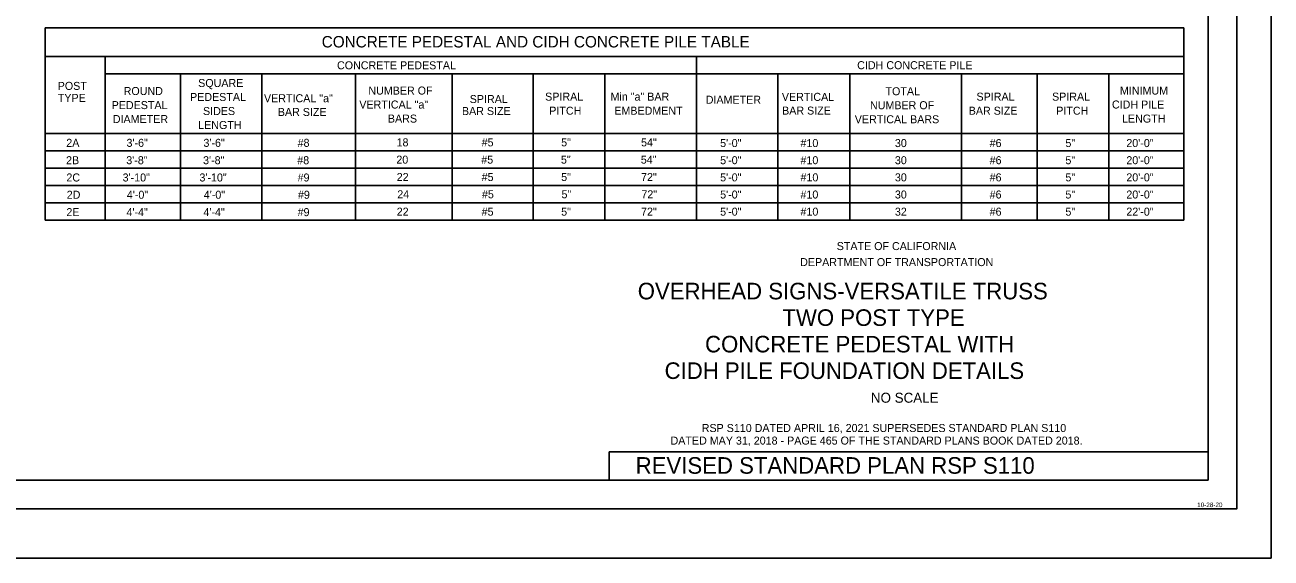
# Model space of a CAD drawing. Extents: x -893 to 867, y -474 to 712.
# Drawn here: x -224 to 867, y -474 to -8 of the extents above; entities that cross this region are included whole.
import ezdxf

# ---------------------------------------------------------------- set-up
doc = ezdxf.new("R2010")
doc.units = 0
for name, color, linetype in [('border_INSIDE-BORDER-anno', 7, 'Continuous'), ('border_PLOTTING-ELEMENTS', 7, 'Continuous'), ('border_rw_22x34_Cut_Lines', 7, 'Continuous'), ('border_SHEET', 7, 'Continuous'), ('border_WITHIN-BORDER-anno', 7, 'Continuous'), ('str_Text-A', 7, 'Continuous')]:
    doc.layers.add(name, color=color, linetype=linetype)

msp = doc.modelspace()

# ---------------------------------------------------------------- linework, layer by layer
at = {"layer": 'border_PLOTTING-ELEMENTS'}
for points in [[(-893.5, -474), (866.5, -474), (866.5, 712), (-893.5, 712)], [(-863.5, -431), (836.5, -431), (836.5, 669), (-863.5, 669)]]:
    msp.add_lwpolyline(points, close=True, dxfattribs=at)
at = {"layer": 'border_rw_22x34_Cut_Lines'}
for p in [(836.5, 669), (-863.5, -431)]:
    msp.add_line(p, (836.5, -431), dxfattribs=at)
at = {"layer": 'border_SHEET'}
for p, q in [((811.5, -406), (811.5, 644)), ((287.4, -405.9), (287.4, -381)), ((287.4, -381), (811.5, -381)), ((-813.5, -406), (811.5, -406))]:
    msp.add_line(p, q, dxfattribs=at)
at = {"layer": 'str_Text-A'}
for p, q in [((-206.2, -10.4), (-206.2, -178.4)), ((-206.2, -10.4), (790.2, -10.4)), ((790.2, -10.4), (790.2, -178.4)), ((-206.2, -35.4), (790.2, -35.4)), ((-153.7, -35.4), (-153.7, -178.4)), ((363.8, -35.4), (363.8, -178.4)), ((-153.7, -50.7), (790.2, -50.7)), ((-87.6, -50.7), (-87.6, -178.4)), ((-16.5, -50.7), (-16.5, -178.4)), ((65.6, -50.7), (65.6, -178.4)), ((149.9, -50.7), (149.9, -178.4)), ((221, -50.7), (221, -178.4)), ((283.6, -50.7), (283.6, -178.4)), ((434.9, -50.7), (434.9, -178.4)), ((497.9, -50.7), (497.9, -178.4)), ((595.6, -50.7), (595.6, -178.4)), ((662, -178.4), (662, -50.7)), ((724.6, -178.4), (724.6, -50.7)), ((-206.2, -102.7), (790.2, -102.7)), ((-206.2, -117.9), (790.2, -117.9)), ((-206.2, -133), (790.2, -133)), ((-206.2, -148.1), (790.2, -148.1)), ((-206.2, -163.3), (790.2, -163.3)), ((-206.2, -178.4), (790.2, -178.4))]:
    msp.add_line(p, q, dxfattribs=at)

# ---------------------------------------------------------------- texts
at = {"layer": 'border_INSIDE-BORDER-anno'}
for s, height, p in [('STATE OF CALIFORNIA', 7, (486.5, -204.7)), ('DEPARTMENT OF TRANSPORTATION', 7, (454.5, -218.7)), ('OVERHEAD SIGNS-VERSATILE TRUSS', 14.5, (312.4, -247.8)), ('TWO POST TYPE', 14.5, (439, -271)), ('CONCRETE PEDESTAL WITH', 14.5, (371.3, -294.2)), ('CIDH PILE FOUNDATION DETAILS', 14.5, (335.9, -317.4)), ('NO SCALE', 8.75, (516.4, -338.2)), ('RSP S110 DATED APRIL 16, 2021 SUPERSEDES STANDARD PLAN S110', 7, (368.4, -363.8)), ('DATED MAY 31, 2018 - PAGE 465 OF THE STANDARD PLANS BOOK DATED 2018.', 7, (341.1, -374.8))]:
    msp.add_text(s, height=height, dxfattribs=at).set_placement(p)
at = {"layer": 'border_WITHIN-BORDER-anno'}
for s, height, p in [('REVISED STANDARD PLAN RSP S110', 14.5, (310.6, -400.3)), ('10-28-20', 4, (801.9, -429.5))]:
    msp.add_text(s, height=height, dxfattribs=at).set_placement(p)
at = {"layer": 'str_Text-A'}
for s, height, p in [('CONCRETE PEDESTAL AND CIDH CONCRETE PILE TABLE', 10, (35.9, -27.5)), ('CONCRETE PEDESTAL', 7, (49.3, -46.6)), ('CIDH CONCRETE PILE', 7, (504.4, -46.5)), ('POST', 7, (-195.1, -64.6)), ('ROUND', 7, (-137.4, -69.1)), ('SQUARE', 7, (-72.2, -62.1)), ('NUMBER OF', 7, (76.7, -68.7)), ('TOTAL', 7, (529.2, -69.3)), ('MINIMUM', 7, (734.3, -68.7)), ('TYPE', 7, (-195, -75.1)), ('PEDESTAL', 7, (-147.9, -81.4)), ('PEDESTAL', 7, (-79.3, -74.3)), ('VERTICAL "a"', 7, (-14.6, -75.4)), ('VERTICAL "a"', 7, (68.8, -80.9)), ('SPIRAL', 7, (165.4, -76.1)), ('SPIRAL', 7, (231.4, -74)), ('Min "a" BAR', 7, (288.6, -74)), ('DIAMETER', 7, (371.9, -76.7)), ('VERTICAL ', 7, (438.5, -74.2)), ('NUMBER OF', 7, (515.6, -81.5)), ('SPIRAL', 7, (608.8, -74)), ('SPIRAL', 7, (674.9, -74)), ('CIDH PILE', 7, (727.3, -80.9)), ('DIAMETER', 7, (-146.9, -93.6)), ('SIDES', 7, (-68, -86.6)), ('BAR SIZE', 7, (-2.5, -87.4)), ('BARS', 7, (93.8, -93.2)), ('BAR SIZE', 7, (158.6, -86.6)), ('PITCH', 7, (235, -86.3)), ('EMBEDMENT', 7, (291.9, -86.3)), ('BAR SIZE', 7, (438.7, -86.2)), ('VERTICAL BARS', 7, (502.3, -93.8)), ('BAR SIZE', 7, (602, -86.3)), ('PITCH', 7, (678.6, -86.3)), ('LENGTH', 7, (736.1, -93.2)), ('LENGTH', 7, (-72.2, -98.8)), ('2A', 7, (-187.6, -114.4)), ('3\'-6"', 7, (-134.9, -114.4)), ('3\'-6"', 7, (-67.6, -114.4)), ('#8', 7, (14.8, -114.4)), ('18', 7, (101.4, -114)), ('#5', 7, (175.8, -114)), ('5"', 7, (245.4, -114)), ('54"', 7, (315.3, -114)), ('5\'-0"', 7, (384.5, -114.6)), ('#10', 7, (454.8, -114.6)), ('30', 7, (537.4, -114.6)), ('#6', 7, (620.3, -114.6)), ('5"', 7, (686.6, -114.6)), ('20\'-0"', 7, (739.9, -114.6)), ('2B', 7, (-187.8, -129.6)), ('3\'-8"', 7, (-135.1, -129.6)), ('3\'-8"', 7, (-67.9, -129.6)), ('#8', 7, (14.5, -129.6)), ('20', 7, (101.2, -129.1)), ('#5', 7, (175.5, -129.1)), ('5"', 7, (245.2, -129.1)), ('54"', 7, (315.1, -129.1)), ('5\'-0"', 7, (384.5, -129.6)), ('#10', 7, (454.8, -129.6)), ('30', 7, (537.4, -129.6)), ('#6', 7, (620.3, -129.6)), ('5"', 7, (686.6, -129.6)), ('20\'-0"', 7, (739.9, -129.6)), ('2C', 7, (-187.5, -144.7)), ('3\'-10"', 7, (-138.3, -144.7)), ('3\'-10"', 7, (-71.1, -144.7)), ('#9', 7, (14.8, -144.7)), ('22', 7, (101.5, -144.3)), ('#5', 7, (175.8, -144.3)), ('5"', 7, (245.4, -144.3)), ('72"', 7, (315.3, -144.3)), ('5\'-0"', 7, (384.5, -144.6)), ('#10', 7, (454.8, -144.6)), ('30', 7, (537.4, -144.6)), ('#6', 7, (620.3, -144.6)), ('5"', 7, (686.6, -144.6)), ('20\'-0"', 7, (739.9, -144.6)), ('24', 7, (102, -159.4)), ('#5', 7, (176.1, -159.4)), ('5"', 7, (245.7, -159.4)), ('72"', 7, (315.6, -159.4)), ('5\'-0"', 7, (384.5, -159.6)), ('#10', 7, (454.8, -159.6)), ('30', 7, (537.4, -159.6)), ('#6', 7, (620.3, -159.6)), ('5"', 7, (686.6, -159.6)), ('20\'-0"', 7, (739.9, -159.6)), ('2D', 7, (-187.2, -159.8)), ('4\'-0"', 7, (-134.6, -159.8)), ('4\'-0"', 7, (-67.3, -159.8)), ('#9', 7, (15.1, -159.8)), ('2E', 7, (-187.5, -175)), ('4\'-4"', 7, (-134.9, -175)), ('4\'-4"', 7, (-67.6, -175)), ('#9', 7, (14.8, -175)), ('22', 7, (101.5, -174.6)), ('#5', 7, (175.8, -174.6)), ('5"', 7, (245.4, -174.6)), ('72"', 7, (315.3, -174.6)), ('5\'-0"', 7, (384.5, -174.6)), ('#10', 7, (454.8, -174.6)), ('32', 7, (537.4, -174.6)), ('#6', 7, (620.3, -174.6)), ('5"', 7, (686.6, -174.6)), ('22\'-0"', 7, (739.9, -174.6))]:
    msp.add_text(s, height=height, dxfattribs=at).set_placement(p)

doc.saveas('drawing.dxf')
